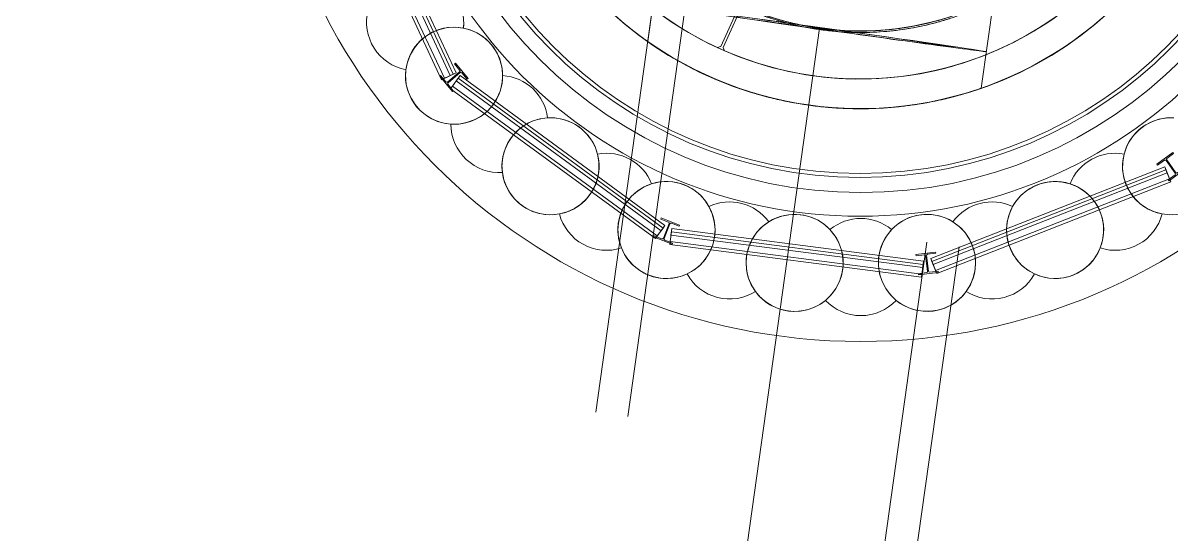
# Model space of a CAD drawing. Header units: metres. Extents: x 1753726 to 1755216, y 5920592 to 5921703.
# Drawn here: x 1754036.16 to 1754045.02, y 5920909.03 to 5920912.97 of the extents above; entities that cross this region are included whole.
import ezdxf

# ---------------------------------------------------------------- set-up
doc = ezdxf.new("R2010")
doc.units = ezdxf.units.M
doc.linetypes.add('CENTER', pattern=[50.8, 31.75, -6.35, 6.35, -6.35])
doc.linetypes.add('HIDDEN2', pattern=[4.7625, 3.175, -1.5875])
for name, color, linetype, lineweight in [('A-FLOR-____-OTLN', 9, 'Continuous', 9), ('A-WALL-____-OTLN', 2, 'Continuous', 9), ('P-PIPE-____-CNTR', 1, 'CENTER', 9), ('P-PIPE-____-OTLN', 6, 'HIDDEN2', 18), ('S-BEAM-____-OTLN', 7, 'Continuous', 9), ('S-FNDN-____-OTLN', 7, 'Continuous', 9)]:
    doc.layers.add(name, color=color, linetype=linetype, lineweight=lineweight)

# ---------------------------------------------------------------- blocks, each defined once
blk = doc.blocks.new('308492-ARUP-TUTB-MOD-0001_rvt-1-X-ARUP-GL-HERNE_BAY_ALIGNMENT')
at = {"layer": 'P-PIPE-____-CNTR'}
blk.add_line((1754036.3653, 5920870.5502), (1754042.3092, 5920912.9316), dxfattribs=at)
blk.add_line((1754036.3653, 5920870.5502), (1754042.3092, 5920912.9316), dxfattribs=at)
at = {"layer": 'P-PIPE-____-OTLN'}
for p, q in [((1754041.0218, 5920913.1121), (1754035.0779, 5920870.7307)), ((1754041.2694, 5920913.0774), (1754035.3255, 5920870.696)), ((1754037.4052, 5920870.4043), (1754043.3491, 5920912.7857)), ((1754037.6527, 5920870.3696), (1754043.5966, 5920912.751))]:
    blk.add_line(p, q, dxfattribs=at)
for major_axis, start_param, end_param in [((-1.2874, 0.1806), 0, 1.570796), ((-1.2874, 0.1806), 4.712389, 6.283185), ((-1.0398, 0.1458), 4.71309, 7.854683), ((-1.2874, 0.1806), 1.570796, 3.141593), ((-1.0398, 0.1458), 1.571498, 4.71309), ((-1.2874, 0.1806), 3.141593, 4.712389)]:
    blk.add_ellipse((1754042.3092, 5920912.9316), major_axis=major_axis, ratio=0.005, start_param=start_param, end_param=end_param, dxfattribs=at)
blk = doc.blocks.new('Arup_Beam_Steel I Section_UC_AU1 - 150UC30-4479564-X-ARUP-GL-HERNE_BAY_ALIGNMENT')
at = {"layer": 'S-BEAM-____-OTLN'}
for p, q in [((1754043.2043, 5920911.2032), (1754043.0526, 5920911.1836)), ((1754043.0526, 5920911.1836), (1754043.2043, 5920911.2032)), ((1754043.2055, 5920911.1939), (1754043.2043, 5920911.2032)), ((1754043.2043, 5920911.2032), (1754043.2055, 5920911.1939)), ((1754043.0526, 5920911.1836), (1754043.0538, 5920911.1743)), ((1754043.0538, 5920911.1743), (1754043.0526, 5920911.1836)), ((1754043.0538, 5920911.1743), (1754043.1176, 5920911.1825)), ((1754043.1176, 5920911.1825), (1754043.0538, 5920911.1743)), ((1754043.1275, 5920911.1748), (1754043.1431, 5920911.0544)), ((1754043.1431, 5920911.0544), (1754043.1275, 5920911.1748)), ((1754043.1496, 5920911.0553), (1754043.1341, 5920911.1757)), ((1754043.1341, 5920911.1757), (1754043.1496, 5920911.0553)), ((1754043.1418, 5920911.1857), (1754043.2055, 5920911.1939)), ((1754043.2055, 5920911.1939), (1754043.1418, 5920911.1857)), ((1754043.1354, 5920911.0445), (1754043.0716, 5920911.0362)), ((1754043.0716, 5920911.0362), (1754043.1354, 5920911.0445)), ((1754043.0716, 5920911.0362), (1754043.0729, 5920911.0269)), ((1754043.0729, 5920911.0269), (1754043.0716, 5920911.0362)), ((1754043.0729, 5920911.0269), (1754043.2246, 5920911.0465)), ((1754043.2246, 5920911.0465), (1754043.0729, 5920911.0269)), ((1754043.2234, 5920911.0559), (1754043.1596, 5920911.0476)), ((1754043.1596, 5920911.0476), (1754043.2234, 5920911.0559)), ((1754043.2246, 5920911.0465), (1754043.2234, 5920911.0559)), ((1754043.2234, 5920911.0559), (1754043.2246, 5920911.0465))]:
    blk.add_line(p, q, dxfattribs=at)
blk.add_arc((1754043.1187, 5920911.1737), 0.0089, 7.37188, 97.37188, dxfattribs=at)
blk.add_arc((1754043.1187, 5920911.1737), 0.0089, 7.37188, 97.37188, dxfattribs=at)
for centre, major_axis, start_param, end_param in [((1754043.1429, 5920911.1768), (0.00888, 0.00057), 1.635128, 3.205924), ((1754043.1429, 5920911.1768), (0.00888, 0.00057), 1.635128, 3.205924), ((1754043.1343, 5920911.0533), (0.00588, 0.00668), 3.991323, 5.562119), ((1754043.1343, 5920911.0533), (0.00588, 0.00668), 3.991323, 5.562119), ((1754043.1585, 5920911.0564), (-0.00057, 0.00888), 1.635128, 3.205924), ((1754043.1585, 5920911.0564), (-0.00057, 0.00888), 1.635128, 3.205924)]:
    blk.add_ellipse(centre, major_axis=major_axis, ratio=1, start_param=start_param, end_param=end_param, dxfattribs=at)
blk = doc.blocks.new('Arup_Beam_Steel I Section_UC_AU1 - 150UC30-4479569-X-ARUP-GL-HERNE_BAY_ALIGNMENT')
at = {"layer": 'S-BEAM-____-OTLN'}
for p, q in [((1754045.0367, 5920911.9723), (1754044.9131, 5920911.8821)), ((1754044.9131, 5920911.8821), (1754045.0367, 5920911.9723)), ((1754044.9187, 5920911.8745), (1754044.9706, 5920911.9124)), ((1754044.9706, 5920911.9124), (1754044.9187, 5920911.8745)), ((1754044.9831, 5920911.9105), (1754045.0547, 5920911.8124)), ((1754045.0547, 5920911.8124), (1754044.9831, 5920911.9105)), ((1754045.06, 5920911.8163), (1754044.9884, 5920911.9144)), ((1754044.9884, 5920911.9144), (1754045.06, 5920911.8163)), ((1754044.9903, 5920911.9268), (1754045.0422, 5920911.9647)), ((1754045.0422, 5920911.9647), (1754044.9903, 5920911.9268)), ((1754045.0422, 5920911.9647), (1754045.0367, 5920911.9723)), ((1754045.0367, 5920911.9723), (1754045.0422, 5920911.9647)), ((1754044.9131, 5920911.8821), (1754044.9187, 5920911.8745)), ((1754044.9187, 5920911.8745), (1754044.9131, 5920911.8821)), ((1754045.0063, 5920911.7545), (1754045.1299, 5920911.8447)), ((1754045.1299, 5920911.8447), (1754045.0063, 5920911.7545)), ((1754045.1243, 5920911.8523), (1754045.0724, 5920911.8144)), ((1754045.0724, 5920911.8144), (1754045.1243, 5920911.8523)), ((1754045.1299, 5920911.8447), (1754045.1243, 5920911.8523)), ((1754045.1243, 5920911.8523), (1754045.1299, 5920911.8447)), ((1754045.0527, 5920911.8), (1754045.0008, 5920911.7621)), ((1754045.0008, 5920911.7621), (1754045.0527, 5920911.8)), ((1754045.0008, 5920911.7621), (1754045.0063, 5920911.7545)), ((1754045.0063, 5920911.7545), (1754045.0008, 5920911.7621))]:
    blk.add_line(p, q, dxfattribs=at)
blk.add_arc((1754045.0672, 5920911.8216), 0.0089, 216.14323, 306.14323, dxfattribs=at)
blk.add_arc((1754045.0672, 5920911.8216), 0.0089, 216.14323, 306.14323, dxfattribs=at)
for centre, major_axis, start_param, end_param in [((1754044.9759, 5920911.9052), (0.00403, 0.00794), 5.813196, 7.383993), ((1754044.9759, 5920911.9052), (0.00403, 0.00794), 5.813196, 7.383993), ((1754044.9956, 5920911.9196), (-0.00794, 0.00403), 5.813196, 7.383993), ((1754044.9956, 5920911.9196), (-0.00794, 0.00403), 5.813196, 7.383993), ((1754045.0475, 5920911.8072), (0.00806, 0.00377), 4.905309, 6.476105), ((1754045.0475, 5920911.8072), (0.00806, 0.00377), 4.905309, 6.476105)]:
    blk.add_ellipse(centre, major_axis=major_axis, ratio=1, start_param=start_param, end_param=end_param, dxfattribs=at)
blk = doc.blocks.new('Arup_Beam_Steel I Section_UC_AU1 - 150UC30-4479570-X-ARUP-GL-HERNE_BAY_ALIGNMENT')
at = {"layer": 'S-BEAM-____-OTLN'}
for p, q in [((1754041.0855, 5920911.4669), (1754041.0821, 5920911.4581)), ((1754041.0821, 5920911.4581), (1754041.0855, 5920911.4669)), ((1754041.228, 5920911.411), (1754041.0855, 5920911.4669)), ((1754041.0855, 5920911.4669), (1754041.228, 5920911.411)), ((1754041.0821, 5920911.4581), (1754041.1419, 5920911.4346)), ((1754041.1419, 5920911.4346), (1754041.0821, 5920911.4581)), ((1754041.147, 5920911.4231), (1754041.1027, 5920911.3101)), ((1754041.1027, 5920911.3101), (1754041.147, 5920911.4231)), ((1754041.1088, 5920911.3077), (1754041.1531, 5920911.4207)), ((1754041.1531, 5920911.4207), (1754041.1088, 5920911.3077)), ((1754041.1647, 5920911.4257), (1754041.2245, 5920911.4023)), ((1754041.2245, 5920911.4023), (1754041.1647, 5920911.4257)), ((1754041.2245, 5920911.4023), (1754041.228, 5920911.411)), ((1754041.228, 5920911.411), (1754041.2245, 5920911.4023)), ((1754041.0313, 5920911.3285), (1754041.0279, 5920911.3198)), ((1754041.0279, 5920911.3198), (1754041.0313, 5920911.3285)), ((1754041.0279, 5920911.3198), (1754041.1703, 5920911.2639)), ((1754041.1703, 5920911.2639), (1754041.0279, 5920911.3198)), ((1754041.0912, 5920911.305), (1754041.0313, 5920911.3285)), ((1754041.0313, 5920911.3285), (1754041.0912, 5920911.305)), ((1754041.1737, 5920911.2727), (1754041.1139, 5920911.2961)), ((1754041.1139, 5920911.2961), (1754041.1737, 5920911.2727)), ((1754041.1703, 5920911.2639), (1754041.1737, 5920911.2727)), ((1754041.1737, 5920911.2727), (1754041.1703, 5920911.2639))]:
    blk.add_line(p, q, dxfattribs=at)
for centre, major_axis, start_param, end_param in [((1754041.1387, 5920911.4264), (0.00645, 0.00613), 5.150166, 6.720963), ((1754041.1387, 5920911.4264), (0.00645, 0.00613), 5.150166, 6.720963), ((1754041.1614, 5920911.4175), (-0.0004, 0.00889), 5.864616, 7.435412), ((1754041.1614, 5920911.4175), (-0.0004, 0.00889), 5.864616, 7.435412), ((1754041.0944, 5920911.3133), (-0.0004, 0.00889), 2.723023, 4.29382), ((1754041.0944, 5920911.3133), (-0.0004, 0.00889), 2.723023, 4.29382), ((1754041.1171, 5920911.3044), (0.00645, 0.00613), 2.008574, 3.57937), ((1754041.1171, 5920911.3044), (0.00645, 0.00613), 2.008574, 3.57937)]:
    blk.add_ellipse(centre, major_axis=major_axis, ratio=1, start_param=start_param, end_param=end_param, dxfattribs=at)
blk = doc.blocks.new('Arup_Beam_Steel I Section_UC_AU1 - 150UC30-4479571-X-ARUP-GL-HERNE_BAY_ALIGNMENT')
at = {"layer": 'S-BEAM-____-OTLN'}
for p, q in [((1754039.4976, 5920912.6619), (1754039.4904, 5920912.6559)), ((1754039.4904, 5920912.6559), (1754039.4976, 5920912.6619)), ((1754039.4904, 5920912.6559), (1754039.5316, 5920912.6065)), ((1754039.5316, 5920912.6065), (1754039.4904, 5920912.6559)), ((1754039.5956, 5920912.5444), (1754039.4976, 5920912.6619)), ((1754039.4976, 5920912.6619), (1754039.5956, 5920912.5444)), ((1754039.3835, 5920912.5668), (1754039.3763, 5920912.5607)), ((1754039.3763, 5920912.5607), (1754039.3835, 5920912.5668)), ((1754039.3763, 5920912.5607), (1754039.4743, 5920912.4432)), ((1754039.4743, 5920912.4432), (1754039.3763, 5920912.5607)), ((1754039.4247, 5920912.5174), (1754039.3835, 5920912.5668)), ((1754039.3835, 5920912.5668), (1754039.4247, 5920912.5174)), ((1754039.5304, 5920912.594), (1754039.4372, 5920912.5162)), ((1754039.4372, 5920912.5162), (1754039.5304, 5920912.594)), ((1754039.4414, 5920912.5112), (1754039.5347, 5920912.5889)), ((1754039.5347, 5920912.5889), (1754039.4414, 5920912.5112)), ((1754039.5472, 5920912.5878), (1754039.5884, 5920912.5384)), ((1754039.5884, 5920912.5384), (1754039.5472, 5920912.5878)), ((1754039.5884, 5920912.5384), (1754039.5956, 5920912.5444)), ((1754039.5956, 5920912.5444), (1754039.5884, 5920912.5384)), ((1754039.4815, 5920912.4493), (1754039.4403, 5920912.4986)), ((1754039.4403, 5920912.4986), (1754039.4815, 5920912.4493)), ((1754039.4743, 5920912.4432), (1754039.4815, 5920912.4493)), ((1754039.4815, 5920912.4493), (1754039.4743, 5920912.4432))]:
    blk.add_line(p, q, dxfattribs=at)
for centre, major_axis, start_param, end_param in [((1754039.5247, 5920912.6008), (-0.00881, 0.00128), 2.409768, 3.980565), ((1754039.5247, 5920912.6008), (-0.00881, 0.00128), 2.409768, 3.980565), ((1754039.5404, 5920912.5821), (-0.00889, 0.0004), 3.881867, 5.452663), ((1754039.5404, 5920912.5821), (-0.00889, 0.0004), 3.881867, 5.452663), ((1754039.4315, 5920912.5231), (-0.00881, 0.00128), 0.838972, 2.409768), ((1754039.4315, 5920912.5231), (-0.00881, 0.00128), 0.838972, 2.409768), ((1754039.4471, 5920912.5043), (0.00657, 0.006), 1.525672, 3.096469), ((1754039.4471, 5920912.5043), (0.00657, 0.006), 1.525672, 3.096469)]:
    blk.add_ellipse(centre, major_axis=major_axis, ratio=1, start_param=start_param, end_param=end_param, dxfattribs=at)
blk = doc.blocks.new('308492-ARUP-STTW-MOD-0300_rvt-1-X-ARUP-GL-HERNE_BAY_ALIGNMENT')
at = {"layer": 'A-WALL-____-OTLN'}
for p, q in [((1754038.5617, 5920914.3107), (1754039.3904, 5920912.5345)), ((1754039.3904, 5920912.5345), (1754038.5617, 5920914.3107)), ((1754038.5844, 5920914.3213), (1754039.413, 5920912.5451)), ((1754039.4583, 5920912.5662), (1754038.6297, 5920914.3425)), ((1754038.6297, 5920914.3425), (1754039.4583, 5920912.5662)), ((1754039.481, 5920912.5768), (1754038.6523, 5920914.353)), ((1754039.5037, 5920912.5874), (1754038.675, 5920914.3636)), ((1754038.675, 5920914.3636), (1754039.5037, 5920912.5874)), ((1754039.5037, 5920912.5874), (1754038.675, 5920914.3636)), ((1754038.675, 5920914.3636), (1754039.5037, 5920912.5874)), ((1754039.5037, 5920912.5874), (1754039.3904, 5920912.5345)), ((1754039.413, 5920912.5451), (1754039.3904, 5920912.5345)), ((1754039.413, 5920912.5451), (1754039.481, 5920912.5768)), ((1754039.5037, 5920912.5874), (1754039.4583, 5920912.5662)), ((1754039.4583, 5920912.5662), (1754039.5037, 5920912.5874)), ((1754039.4595, 5920912.4648), (1754039.5333, 5920912.5657)), ((1754039.4742, 5920912.485), (1754039.5185, 5920912.5455)), ((1754039.5037, 5920912.5874), (1754039.481, 5920912.5768)), ((1754039.5037, 5920912.5254), (1754039.5333, 5920912.5657)), ((1754039.5037, 5920912.5254), (1754039.5333, 5920912.5657)), ((1754039.5185, 5920912.5455), (1754039.5333, 5920912.5657)), ((1754041.1004, 5920911.3882), (1754039.5185, 5920912.5455)), ((1754041.1151, 5920911.4084), (1754039.5333, 5920912.5657)), ((1754039.5333, 5920912.5657), (1754041.1151, 5920911.4084)), ((1754041.1151, 5920911.4084), (1754039.5333, 5920912.5657)), ((1754039.5333, 5920912.5657), (1754041.1151, 5920911.4084)), ((1754039.4595, 5920912.4648), (1754039.4742, 5920912.485)), ((1754039.4595, 5920912.4648), (1754041.0413, 5920911.3075)), ((1754041.0413, 5920911.3075), (1754039.4595, 5920912.4648)), ((1754039.4742, 5920912.485), (1754041.0561, 5920911.3277)), ((1754041.0856, 5920911.3681), (1754039.5037, 5920912.5254)), ((1754039.5037, 5920912.5254), (1754041.0856, 5920911.3681)), ((1754044.9736, 5920911.8625), (1754043.1675, 5920911.1543)), ((1754043.1675, 5920911.1543), (1754044.9736, 5920911.8625)), ((1754044.9736, 5920911.8625), (1754043.1675, 5920911.1543)), ((1754043.1675, 5920911.1543), (1754044.9736, 5920911.8625)), ((1754044.9827, 5920911.8393), (1754043.1766, 5920911.1311)), ((1754044.9736, 5920911.8625), (1754045.0192, 5920911.7462)), ((1754044.9736, 5920911.8625), (1754044.9827, 5920911.8393)), ((1754044.9736, 5920911.8625), (1754044.9918, 5920911.816)), ((1754044.9918, 5920911.816), (1754044.9736, 5920911.8625)), ((1754045.0101, 5920911.7694), (1754044.9827, 5920911.8393)), ((1754044.9918, 5920911.816), (1754043.1857, 5920911.1078)), ((1754043.1857, 5920911.1078), (1754044.9918, 5920911.816)), ((1754043.204, 5920911.0612), (1754045.0101, 5920911.7694)), ((1754043.2131, 5920911.038), (1754045.0192, 5920911.7462)), ((1754045.0192, 5920911.7462), (1754043.2131, 5920911.038)), ((1754045.0101, 5920911.7694), (1754045.0192, 5920911.7462)), ((1754041.1151, 5920911.4084), (1754041.0413, 5920911.3075)), ((1754041.0561, 5920911.3277), (1754041.1004, 5920911.3882)), ((1754041.1151, 5920911.4084), (1754041.0856, 5920911.3681)), ((1754041.0856, 5920911.3681), (1754041.1151, 5920911.4084)), ((1754041.1151, 5920911.4084), (1754041.1004, 5920911.3882)), ((1754041.1518, 5920911.2606), (1754041.1679, 5920911.3845)), ((1754041.1614, 5920911.3349), (1754041.1679, 5920911.3845)), ((1754041.1614, 5920911.3349), (1754041.1679, 5920911.3845)), ((1754041.1647, 5920911.3597), (1754041.1679, 5920911.3845)), ((1754043.1116, 5920911.1324), (1754041.1679, 5920911.3845)), ((1754041.1679, 5920911.3845), (1754043.1116, 5920911.1324)), ((1754043.1116, 5920911.1324), (1754041.1679, 5920911.3845)), ((1754041.1679, 5920911.3845), (1754043.1116, 5920911.1324)), ((1754041.0561, 5920911.3277), (1754041.0413, 5920911.3075)), ((1754041.1518, 5920911.2606), (1754041.155, 5920911.2854)), ((1754041.155, 5920911.2854), (1754041.1647, 5920911.3597)), ((1754041.155, 5920911.2854), (1754043.0987, 5920911.0333)), ((1754043.1052, 5920911.0829), (1754041.1614, 5920911.3349)), ((1754041.1614, 5920911.3349), (1754043.1052, 5920911.0829)), ((1754043.1084, 5920911.1077), (1754041.1647, 5920911.3597)), ((1754041.1518, 5920911.2606), (1754043.0955, 5920911.0085)), ((1754043.0955, 5920911.0085), (1754041.1518, 5920911.2606)), ((1754043.1116, 5920911.1324), (1754043.0955, 5920911.0085)), ((1754043.0987, 5920911.0333), (1754043.1084, 5920911.1077)), ((1754043.1116, 5920911.1324), (1754043.1052, 5920911.0829)), ((1754043.1052, 5920911.0829), (1754043.1116, 5920911.1324)), ((1754043.1116, 5920911.1324), (1754043.1084, 5920911.1077)), ((1754043.2131, 5920911.038), (1754043.1675, 5920911.1543)), ((1754043.1766, 5920911.1311), (1754043.1675, 5920911.1543)), ((1754043.1857, 5920911.1078), (1754043.1675, 5920911.1543)), ((1754043.1857, 5920911.1078), (1754043.1675, 5920911.1543)), ((1754043.204, 5920911.0612), (1754043.1766, 5920911.1311)), ((1754043.0987, 5920911.0333), (1754043.0955, 5920911.0085)), ((1754043.2131, 5920911.038), (1754043.204, 5920911.0612))]:
    blk.add_line(p, q, dxfattribs=at)
at = {"layer": 'S-BEAM-____-OTLN'}
for radius in [3.68, 3.68, 3.68, 3.68, 3.38, 3.38, 3.38, 3.38]:
    blk.add_arc((1754042.6212, 5920915.1598), radius, 180, 0, dxfattribs=at)
at = {"layer": 'S-FNDN-____-OTLN', "flags": 128}
for points in [[(1754039.1151, 5920912.6109), (1754039.1276, 5920912.671), (1754039.1497, 5920912.7283), (1754039.1809, 5920912.7813), (1754039.2203, 5920912.8284), (1754039.2669, 5920912.8684), (1754039.3194, 5920912.9003), (1754039.3764, 5920912.9232), (1754039.4363, 5920912.9365), (1754039.4976, 5920912.9399), (1754039.5587, 5920912.9332)], [(1754039.5587, 5920912.9332), (1754039.4976, 5920912.9399), (1754039.4363, 5920912.9365), (1754039.3764, 5920912.9232), (1754039.3194, 5920912.9003), (1754039.2669, 5920912.8684), (1754039.2203, 5920912.8284), (1754039.1809, 5920912.7813), (1754039.1497, 5920912.7283), (1754039.1276, 5920912.671), (1754039.1151, 5920912.6109)], [(1754039.5587, 5920912.9332), (1754039.6117, 5920912.9188), (1754039.6621, 5920912.8968), (1754039.7087, 5920912.8677)], [(1754039.7087, 5920912.8677), (1754039.6621, 5920912.8968), (1754039.6117, 5920912.9188), (1754039.5587, 5920912.9332)], [(1754039.7087, 5920912.8677), (1754039.7531, 5920912.8296), (1754039.791, 5920912.7851), (1754039.8215, 5920912.7352), (1754039.8438, 5920912.6812), (1754039.8576, 5920912.6244), (1754039.8623, 5920912.5662)], [(1754039.8623, 5920912.5662), (1754039.8576, 5920912.6244), (1754039.8438, 5920912.6812), (1754039.8215, 5920912.7352), (1754039.791, 5920912.7851), (1754039.7531, 5920912.8296), (1754039.7087, 5920912.8677)], [(1754039.2659, 5920912.2624), (1754039.2227, 5920912.2993), (1754039.1856, 5920912.3424), (1754039.1554, 5920912.3905), (1754039.1328, 5920912.4427), (1754039.1184, 5920912.4976), (1754039.1125, 5920912.5541), (1754039.1151, 5920912.6109)], [(1754039.1151, 5920912.6109), (1754039.1125, 5920912.5541), (1754039.1184, 5920912.4976), (1754039.1328, 5920912.4427), (1754039.1554, 5920912.3905), (1754039.1856, 5920912.3424), (1754039.2227, 5920912.2993), (1754039.2659, 5920912.2624)], [(1754039.8623, 5920912.5662), (1754039.8575, 5920912.505), (1754039.8427, 5920912.4453), (1754039.8184, 5920912.3889), (1754039.7852, 5920912.3372), (1754039.744, 5920912.2917), (1754039.6959, 5920912.2534), (1754039.6423, 5920912.2235), (1754039.5844, 5920912.2028), (1754039.524, 5920912.1918), (1754039.4626, 5920912.1909)], [(1754039.4626, 5920912.1909), (1754039.524, 5920912.1918), (1754039.5844, 5920912.2028), (1754039.6423, 5920912.2235), (1754039.6959, 5920912.2534), (1754039.744, 5920912.2917), (1754039.7852, 5920912.3372), (1754039.8184, 5920912.3889), (1754039.8427, 5920912.4453), (1754039.8575, 5920912.505), (1754039.8623, 5920912.5662)], [(1754039.4626, 5920912.1909), (1754039.4101, 5920912.1981), (1754039.3592, 5920912.2126), (1754039.3108, 5920912.2342), (1754039.2659, 5920912.2624)], [(1754039.2659, 5920912.2624), (1754039.3108, 5920912.2342), (1754039.3592, 5920912.2126), (1754039.4101, 5920912.1981), (1754039.4626, 5920912.1909)], [(1754039.86, 5920911.8176), (1754039.8572, 5920911.879), (1754039.8643, 5920911.94), (1754039.8814, 5920911.999), (1754039.9078, 5920912.0545), (1754039.943, 5920912.1048), (1754039.9859, 5920912.1488), (1754040.0354, 5920912.1852), (1754040.0901, 5920912.213), (1754040.1487, 5920912.2314), (1754040.2095, 5920912.2401)], [(1754040.2095, 5920912.2401), (1754040.1487, 5920912.2314), (1754040.0901, 5920912.213), (1754040.0354, 5920912.1852), (1754039.9859, 5920912.1488), (1754039.943, 5920912.1048), (1754039.9078, 5920912.0545), (1754039.8814, 5920911.999), (1754039.8643, 5920911.94), (1754039.8572, 5920911.879), (1754039.86, 5920911.8176)], [(1754040.2095, 5920912.2401), (1754040.2645, 5920912.2394), (1754040.3187, 5920912.2306), (1754040.3711, 5920912.214)], [(1754040.3711, 5920912.214), (1754040.3187, 5920912.2306), (1754040.2645, 5920912.2394), (1754040.2095, 5920912.2401)], [(1754040.3711, 5920912.214), (1754040.4236, 5920912.1881), (1754040.4713, 5920912.1544), (1754040.5133, 5920912.1137), (1754040.5484, 5920912.067), (1754040.5758, 5920912.0154), (1754040.5948, 5920911.9602)], [(1754040.5948, 5920911.9602), (1754040.5758, 5920912.0154), (1754040.5484, 5920912.067), (1754040.5133, 5920912.1137), (1754040.4713, 5920912.1544), (1754040.4236, 5920912.1881), (1754040.3711, 5920912.214)], [(1754044.7342, 5920912.1058), (1754044.775, 5920912.1477), (1754044.8218, 5920912.1827), (1754044.8735, 5920912.21), (1754044.9288, 5920912.2289), (1754044.9863, 5920912.2391), (1754045.0448, 5920912.2401)], [(1754045.0448, 5920912.2401), (1754044.9863, 5920912.2391), (1754044.9288, 5920912.2289), (1754044.8735, 5920912.21), (1754044.8218, 5920912.1827), (1754044.775, 5920912.1477), (1754044.7342, 5920912.1058)], [(1754044.6594, 5920911.9601), (1754044.6771, 5920912.0122), (1754044.7022, 5920912.0611), (1754044.7342, 5920912.1058)], [(1754044.7342, 5920912.1058), (1754044.7022, 5920912.0611), (1754044.6771, 5920912.0122), (1754044.6594, 5920911.9601)], [(1754040.5948, 5920911.9602), (1754040.6054, 5920911.8997), (1754040.6059, 5920911.8382), (1754040.5964, 5920911.7776), (1754040.5771, 5920911.7192), (1754040.5485, 5920911.6649), (1754040.5115, 5920911.6159), (1754040.4669, 5920911.5736), (1754040.4161, 5920911.5391), (1754040.3603, 5920911.5134), (1754040.301, 5920911.4972)], [(1754040.301, 5920911.4972), (1754040.3603, 5920911.5134), (1754040.4161, 5920911.5391), (1754040.4669, 5920911.5736), (1754040.5115, 5920911.6159), (1754040.5485, 5920911.6649), (1754040.5771, 5920911.7192), (1754040.5964, 5920911.7776), (1754040.6059, 5920911.8382), (1754040.6054, 5920911.8997), (1754040.5948, 5920911.9602)], [(1754044.9532, 5920911.4972), (1754044.894, 5920911.5134), (1754044.8382, 5920911.5391), (1754044.7873, 5920911.5736), (1754044.7428, 5920911.6159), (1754044.7057, 5920911.6649), (1754044.6772, 5920911.7192), (1754044.6579, 5920911.7776), (1754044.6484, 5920911.8382), (1754044.6489, 5920911.8996), (1754044.6594, 5920911.9601)], [(1754044.6594, 5920911.9601), (1754044.6489, 5920911.8996), (1754044.6484, 5920911.8382), (1754044.6579, 5920911.7776), (1754044.6772, 5920911.7192), (1754044.7057, 5920911.6649), (1754044.7428, 5920911.6159), (1754044.7873, 5920911.5736), (1754044.8382, 5920911.5391), (1754044.894, 5920911.5134), (1754044.9532, 5920911.4972)], [(1754040.0927, 5920911.5176), (1754040.0417, 5920911.5426), (1754039.995, 5920911.5751), (1754039.9538, 5920911.6142), (1754039.919, 5920911.6591), (1754039.8914, 5920911.7087), (1754039.8716, 5920911.762), (1754039.86, 5920911.8176)], [(1754039.86, 5920911.8176), (1754039.8716, 5920911.762), (1754039.8914, 5920911.7087), (1754039.919, 5920911.6591), (1754039.9538, 5920911.6142), (1754039.995, 5920911.5751), (1754040.0417, 5920911.5426), (1754040.0927, 5920911.5176)], [(1754040.7788, 5920911.2346), (1754040.7608, 5920911.2933), (1754040.7525, 5920911.3542), (1754040.7544, 5920911.4156), (1754040.7662, 5920911.4758), (1754040.7877, 5920911.5334), (1754040.8184, 5920911.5866), (1754040.8572, 5920911.6342), (1754040.9034, 5920911.6747), (1754040.9555, 5920911.7072), (1754041.0122, 5920911.7307)], [(1754041.0122, 5920911.7307), (1754040.9555, 5920911.7072), (1754040.9034, 5920911.6747), (1754040.8572, 5920911.6342), (1754040.8184, 5920911.5866), (1754040.7877, 5920911.5334), (1754040.7662, 5920911.4758), (1754040.7544, 5920911.4156), (1754040.7525, 5920911.3542), (1754040.7608, 5920911.2933), (1754040.7788, 5920911.2346)], [(1754041.0122, 5920911.7307), (1754041.0656, 5920911.7436), (1754041.1204, 5920911.7486), (1754041.1753, 5920911.7456)], [(1754041.1753, 5920911.7456), (1754041.1204, 5920911.7486), (1754041.0656, 5920911.7436), (1754041.0122, 5920911.7307)], [(1754041.1753, 5920911.7456), (1754041.2325, 5920911.7336), (1754041.2871, 5920911.7128), (1754041.3379, 5920911.6838), (1754041.3835, 5920911.6473), (1754041.4229, 5920911.6041), (1754041.4551, 5920911.5554)], [(1754041.4551, 5920911.5554), (1754041.4229, 5920911.6041), (1754041.3835, 5920911.6473), (1754041.3379, 5920911.6838), (1754041.2871, 5920911.7128), (1754041.2325, 5920911.7336), (1754041.1753, 5920911.7456)], [(1754043.9078, 5920911.6778), (1754043.9578, 5920911.7082), (1754044.0118, 5920911.7305), (1754044.0687, 5920911.7441), (1754044.1269, 5920911.7487), (1754044.1852, 5920911.7442), (1754044.242, 5920911.7307)], [(1754044.242, 5920911.7307), (1754044.1852, 5920911.7442), (1754044.1269, 5920911.7487), (1754044.0687, 5920911.7441), (1754044.0118, 5920911.7305), (1754043.9578, 5920911.7082), (1754043.9078, 5920911.6778)], [(1754044.242, 5920911.7307), (1754044.2988, 5920911.7072), (1754044.3509, 5920911.6747), (1754044.397, 5920911.6342), (1754044.4359, 5920911.5866), (1754044.4666, 5920911.5334), (1754044.4881, 5920911.4758), (1754044.4999, 5920911.4156), (1754044.5017, 5920911.3542), (1754044.4935, 5920911.2933), (1754044.4755, 5920911.2346)], [(1754044.4755, 5920911.2346), (1754044.4935, 5920911.2933), (1754044.5017, 5920911.3542), (1754044.4999, 5920911.4156), (1754044.4881, 5920911.4758), (1754044.4666, 5920911.5334), (1754044.4359, 5920911.5866), (1754044.397, 5920911.6342), (1754044.3509, 5920911.6747), (1754044.2988, 5920911.7072), (1754044.242, 5920911.7307)], [(1754043.7992, 5920911.5553), (1754043.8293, 5920911.6013), (1754043.8657, 5920911.6424), (1754043.9078, 5920911.6778)], [(1754043.9078, 5920911.6778), (1754043.8657, 5920911.6424), (1754043.8293, 5920911.6013), (1754043.7992, 5920911.5553)], [(1754041.4551, 5920911.5554), (1754041.4803, 5920911.4994), (1754041.4961, 5920911.44), (1754041.502, 5920911.3789), (1754041.4978, 5920911.3176), (1754041.4837, 5920911.2578), (1754041.46, 5920911.2012), (1754041.4273, 5920911.1491), (1754041.3867, 5920911.1031), (1754041.339, 5920911.0643), (1754041.2856, 5920911.0339)], [(1754041.2856, 5920911.0339), (1754041.339, 5920911.0643), (1754041.3867, 5920911.1031), (1754041.4273, 5920911.1491), (1754041.46, 5920911.2012), (1754041.4837, 5920911.2578), (1754041.4978, 5920911.3176), (1754041.502, 5920911.3789), (1754041.4961, 5920911.44), (1754041.4803, 5920911.4994), (1754041.4551, 5920911.5554)], [(1754043.9686, 5920911.0339), (1754043.9153, 5920911.0644), (1754043.8676, 5920911.1031), (1754043.8269, 5920911.1491), (1754043.7943, 5920911.2012), (1754043.7706, 5920911.2578), (1754043.7565, 5920911.3176), (1754043.7523, 5920911.3789), (1754043.7582, 5920911.44), (1754043.7739, 5920911.4994), (1754043.7992, 5920911.5553)], [(1754043.7992, 5920911.5553), (1754043.7739, 5920911.4994), (1754043.7582, 5920911.44), (1754043.7523, 5920911.3789), (1754043.7565, 5920911.3176), (1754043.7706, 5920911.2578), (1754043.7943, 5920911.2012), (1754043.8269, 5920911.1491), (1754043.8676, 5920911.1031), (1754043.9153, 5920911.0644), (1754043.9686, 5920911.0339)], [(1754045.3105, 5920911.6258), (1754045.2709, 5920911.585), (1754045.2257, 5920911.5507), (1754045.1757, 5920911.5236), (1754045.1223, 5920911.5043), (1754045.0665, 5920911.4934), (1754045.0097, 5920911.491), (1754044.9532, 5920911.4972)], [(1754044.9532, 5920911.4972), (1754045.0097, 5920911.491), (1754045.0665, 5920911.4934), (1754045.1223, 5920911.5043), (1754045.1757, 5920911.5236), (1754045.2257, 5920911.5507), (1754045.2709, 5920911.585), (1754045.3105, 5920911.6258)], [(1754040.301, 5920911.4972), (1754040.2484, 5920911.4912), (1754040.1955, 5920911.4926), (1754040.1432, 5920911.5014), (1754040.0927, 5920911.5176)], [(1754040.0927, 5920911.5176), (1754040.1432, 5920911.5014), (1754040.1955, 5920911.4926), (1754040.2484, 5920911.4912), (1754040.301, 5920911.4972)], [(1754041.9164, 5920911.4369), (1754041.9649, 5920911.4627), (1754042.0167, 5920911.4812), (1754042.0706, 5920911.4919)], [(1754042.0706, 5920911.4919), (1754042.0167, 5920911.4812), (1754041.9649, 5920911.4627), (1754041.9164, 5920911.4369)], [(1754042.0706, 5920911.4919), (1754042.1291, 5920911.4945), (1754042.1871, 5920911.4879), (1754042.2435, 5920911.4725), (1754042.2968, 5920911.4484), (1754042.3457, 5920911.4164), (1754042.389, 5920911.3772)], [(1754042.389, 5920911.3772), (1754042.3457, 5920911.4164), (1754042.2968, 5920911.4484), (1754042.2435, 5920911.4725), (1754042.1871, 5920911.4879), (1754042.1291, 5920911.4945), (1754042.0706, 5920911.4919)], [(1754042.8653, 5920911.3772), (1754042.9059, 5920911.4143), (1754042.9514, 5920911.445), (1754043.001, 5920911.4688)], [(1754043.001, 5920911.4688), (1754042.9514, 5920911.445), (1754042.9059, 5920911.4143), (1754042.8653, 5920911.3772)], [(1754043.001, 5920911.4688), (1754043.0569, 5920911.4858), (1754043.1148, 5920911.494), (1754043.1732, 5920911.493), (1754043.2308, 5920911.483), (1754043.2861, 5920911.4641), (1754043.3378, 5920911.4369)], [(1754043.3378, 5920911.4369), (1754043.2861, 5920911.4641), (1754043.2308, 5920911.483), (1754043.1732, 5920911.493), (1754043.1148, 5920911.494), (1754043.0569, 5920911.4858), (1754043.001, 5920911.4688)], [(1754041.8137, 5920910.8983), (1754041.7816, 5920910.9507), (1754041.7585, 5920911.0076), (1754041.7451, 5920911.0676), (1754041.7415, 5920911.1289), (1754041.7481, 5920911.19), (1754041.7645, 5920911.2491), (1754041.7903, 5920911.3048), (1754041.8249, 5920911.3556), (1754041.8673, 5920911.4), (1754041.9164, 5920911.4369)], [(1754041.9164, 5920911.4369), (1754041.8673, 5920911.4), (1754041.8249, 5920911.3556), (1754041.7903, 5920911.3048), (1754041.7645, 5920911.2491), (1754041.7481, 5920911.19), (1754041.7415, 5920911.1289), (1754041.7451, 5920911.0676), (1754041.7585, 5920911.0076), (1754041.7816, 5920910.9507), (1754041.8137, 5920910.8983)], [(1754042.389, 5920911.3772), (1754042.4274, 5920911.3293), (1754042.4574, 5920911.2757), (1754042.4783, 5920911.2179), (1754042.4895, 5920911.1575), (1754042.4907, 5920911.0961), (1754042.4818, 5920911.0353), (1754042.4631, 5920910.9768), (1754042.4352, 5920910.9221), (1754042.3986, 5920910.8727), (1754042.3545, 5920910.83)], [(1754042.3545, 5920910.83), (1754042.3986, 5920910.8727), (1754042.4352, 5920910.9221), (1754042.4631, 5920910.9768), (1754042.4818, 5920911.0353), (1754042.4907, 5920911.0961), (1754042.4895, 5920911.1575), (1754042.4783, 5920911.2179), (1754042.4574, 5920911.2757), (1754042.4274, 5920911.3293), (1754042.389, 5920911.3772)], [(1754042.8997, 5920910.83), (1754042.8556, 5920910.8728), (1754042.8191, 5920910.9221), (1754042.7911, 5920910.9768), (1754042.7725, 5920911.0354), (1754042.7636, 5920911.0961), (1754042.7648, 5920911.1575), (1754042.776, 5920911.2179), (1754042.7969, 5920911.2757), (1754042.8269, 5920911.3293), (1754042.8653, 5920911.3772)], [(1754042.8653, 5920911.3772), (1754042.8269, 5920911.3293), (1754042.7969, 5920911.2757), (1754042.776, 5920911.2179), (1754042.7648, 5920911.1575), (1754042.7636, 5920911.0961), (1754042.7725, 5920911.0354), (1754042.7911, 5920910.9768), (1754042.8191, 5920910.9221), (1754042.8556, 5920910.8728), (1754042.8997, 5920910.83)], [(1754043.3378, 5920911.4369), (1754043.3869, 5920911.4), (1754043.4294, 5920911.3556), (1754043.464, 5920911.3049), (1754043.4898, 5920911.2491), (1754043.5062, 5920911.1899), (1754043.5128, 5920911.1289), (1754043.5092, 5920911.0675), (1754043.4957, 5920911.0076), (1754043.4727, 5920910.9507), (1754043.4406, 5920910.8983)], [(1754043.4406, 5920910.8983), (1754043.4727, 5920910.9507), (1754043.4957, 5920911.0076), (1754043.5092, 5920911.0675), (1754043.5128, 5920911.1289), (1754043.5062, 5920911.1899), (1754043.4898, 5920911.2491), (1754043.464, 5920911.3049), (1754043.4294, 5920911.3556), (1754043.3869, 5920911.4), (1754043.3378, 5920911.4369)], [(1754041.0788, 5920911.0018), (1754041.0231, 5920911.0134), (1754040.9699, 5920911.0332), (1754040.9203, 5920911.0609), (1754040.8754, 5920911.0957), (1754040.8363, 5920911.1369), (1754040.8038, 5920911.1835), (1754040.7788, 5920911.2346)], [(1754040.7788, 5920911.2346), (1754040.8038, 5920911.1835), (1754040.8363, 5920911.1369), (1754040.8754, 5920911.0957), (1754040.9203, 5920911.0609), (1754040.9699, 5920911.0332), (1754041.0231, 5920911.0134), (1754041.0788, 5920911.0018)], [(1754044.4755, 5920911.2346), (1754044.4524, 5920911.1869), (1754044.4228, 5920911.1429), (1754044.3874, 5920911.1036), (1754044.3467, 5920911.0696)], [(1754044.3467, 5920911.0696), (1754044.3874, 5920911.1036), (1754044.4228, 5920911.1429), (1754044.4524, 5920911.1869), (1754044.4755, 5920911.2346)], [(1754041.2856, 5920911.0339), (1754041.2362, 5920911.0149), (1754041.1845, 5920911.0031), (1754041.1317, 5920910.9987), (1754041.0788, 5920911.0018)], [(1754041.0788, 5920911.0018), (1754041.1317, 5920910.9987), (1754041.1845, 5920911.0031), (1754041.2362, 5920911.0149), (1754041.2856, 5920911.0339)], [(1754044.3467, 5920911.0696), (1754044.2982, 5920911.0399), (1754044.2458, 5920911.0179), (1754044.1907, 5920911.0041), (1754044.1341, 5920910.9988), (1754044.0774, 5920911.002), (1754044.0218, 5920911.0138), (1754043.9686, 5920911.0339)], [(1754043.9686, 5920911.0339), (1754044.0218, 5920911.0138), (1754044.0774, 5920911.002), (1754044.1341, 5920910.9988), (1754044.1907, 5920911.0041), (1754044.2458, 5920911.0179), (1754044.2982, 5920911.0399), (1754044.3467, 5920911.0696)], [(1754042.1622, 5920910.7475), (1754042.1054, 5920910.7448), (1754042.0489, 5920910.7508), (1754041.9939, 5920910.7652), (1754041.9418, 5920910.7878), (1754041.8937, 5920910.818), (1754041.8506, 5920910.8551), (1754041.8137, 5920910.8983)], [(1754041.8137, 5920910.8983), (1754041.8506, 5920910.8551), (1754041.8937, 5920910.818), (1754041.9418, 5920910.7878), (1754041.9939, 5920910.7652), (1754042.0489, 5920910.7508), (1754042.1054, 5920910.7448), (1754042.1622, 5920910.7475)], [(1754043.4406, 5920910.8983), (1754043.4064, 5920910.8579), (1754043.3668, 5920910.8226), (1754043.3226, 5920910.7933), (1754043.2748, 5920910.7705)], [(1754043.2748, 5920910.7705), (1754043.3226, 5920910.7933), (1754043.3668, 5920910.8226), (1754043.4064, 5920910.8579), (1754043.4406, 5920910.8983)], [(1754042.3545, 5920910.83), (1754042.3113, 5920910.7993), (1754042.2643, 5920910.775), (1754042.2142, 5920910.7576), (1754042.1622, 5920910.7475)], [(1754042.1622, 5920910.7475), (1754042.2142, 5920910.7576), (1754042.2643, 5920910.775), (1754042.3113, 5920910.7993), (1754042.3545, 5920910.83)], [(1754043.2748, 5920910.7705), (1754043.2204, 5920910.7539), (1754043.1642, 5920910.7456), (1754043.1074, 5920910.7459), (1754043.0513, 5920910.7548), (1754042.9971, 5920910.7721), (1754042.9462, 5920910.7973), (1754042.8997, 5920910.83)], [(1754042.8997, 5920910.83), (1754042.9462, 5920910.7973), (1754042.9971, 5920910.7721), (1754043.0513, 5920910.7548), (1754043.1074, 5920910.7459), (1754043.1642, 5920910.7456), (1754043.2204, 5920910.7539), (1754043.2748, 5920910.7705)]]:
    blk.add_lwpolyline(points, dxfattribs=at)
at = {"layer": 'S-FNDN-____-OTLN'}
for centre, radius, start, end in [((1754042.6271, 5920915.1625), 4.65, 180, 0), ((1754042.6271, 5920915.1625), 4.65, 180, 0), ((1754042.6271, 5920915.1625), 3.5, 180, 0), ((1754042.6271, 5920915.1625), 3.5, 180, 0), ((1754039.1865, 5920912.979), 0.375, 352.97451, 71.82549), ((1754039.1865, 5920912.979), 0.375, 352.97451, 71.82549), ((1754039.1865, 5920912.979), 0.375, 165.77451, 259.02549), ((1754039.1865, 5920912.979), 0.375, 165.77451, 259.02549), ((1754039.4873, 5920912.565), 0.375, 79.02549, 172.97451), ((1754039.4873, 5920912.565), 0.375, 79.02549, 172.97451), ((1754039.4873, 5920912.565), 0.375, 0.17451, 79.02549), ((1754039.4873, 5920912.565), 0.375, 172.97451, 266.22549), ((1754039.4873, 5920912.565), 0.375, 266.22549, 0.17451), ((1754040.664, 5920911.5916), 0.375, 21.77451, 100.62549), ((1754040.664, 5920911.5916), 0.375, 21.77451, 100.62549), ((1754040.664, 5920911.5916), 0.375, 21.77451, 100.62549), ((1754040.664, 5920911.5916), 0.375, 21.77451, 100.62549), ((1754044.5903, 5920911.5916), 0.375, 79.37451, 158.22549), ((1754044.5903, 5920911.5916), 0.375, 79.37451, 158.22549), ((1754044.5903, 5920911.5916), 0.375, 79.37451, 158.22549), ((1754044.5903, 5920911.5916), 0.375, 79.37451, 158.22549), ((1754045.0224, 5920911.8658), 0.375, 259.37451, 352.62549), ((1754041.127, 5920911.3737), 0.375, 107.82549, 201.77451), ((1754041.127, 5920911.3737), 0.375, 28.97451, 107.82549), ((1754041.127, 5920911.3737), 0.375, 28.97451, 107.82549), ((1754044.1273, 5920911.3737), 0.375, 72.17451, 151.02549), ((1754044.1273, 5920911.3737), 0.375, 72.17451, 151.02549), ((1754044.1273, 5920911.3737), 0.375, 338.22549, 72.17451), ((1754041.127, 5920911.3737), 0.375, 295.02549, 28.97451), ((1754041.127, 5920911.3737), 0.375, 295.02549, 28.97451), ((1754041.6137, 5920911.2156), 0.375, 36.17451, 115.02549), ((1754041.6137, 5920911.2156), 0.375, 36.17451, 115.02549), ((1754043.6406, 5920911.2156), 0.375, 64.97451, 143.82549), ((1754043.6406, 5920911.2156), 0.375, 64.97451, 143.82549), ((1754043.6406, 5920911.2156), 0.375, 64.97451, 143.82549), ((1754043.6406, 5920911.2156), 0.375, 64.97451, 143.82549), ((1754044.1273, 5920911.3737), 0.375, 151.02549, 244.97451), ((1754044.1273, 5920911.3737), 0.375, 151.02549, 244.97451), ((1754040.664, 5920911.5916), 0.375, 194.57451, 287.82549), ((1754040.664, 5920911.5916), 0.375, 194.57451, 287.82549), ((1754040.664, 5920911.5916), 0.375, 194.57451, 287.82549), ((1754040.664, 5920911.5916), 0.375, 194.57451, 287.82549), ((1754042.1164, 5920911.1197), 0.375, 43.37451, 122.22549), ((1754042.1164, 5920911.1197), 0.375, 43.37451, 122.22549), ((1754042.6271, 5920911.0875), 0.375, 50.57451, 129.42549), ((1754042.6271, 5920911.0875), 0.375, 50.57451, 129.42549), ((1754042.6271, 5920911.0875), 0.375, 50.57451, 129.42549), ((1754042.6271, 5920911.0875), 0.375, 50.57451, 129.42549), ((1754043.1379, 5920911.1197), 0.375, 57.77451, 136.62549), ((1754043.1379, 5920911.1197), 0.375, 57.77451, 136.62549), ((1754044.5903, 5920911.5916), 0.375, 252.17451, 345.42549), ((1754044.5903, 5920911.5916), 0.375, 252.17451, 345.42549), ((1754044.5903, 5920911.5916), 0.375, 252.17451, 345.42549), ((1754044.5903, 5920911.5916), 0.375, 252.17451, 345.42549), ((1754042.1164, 5920911.1197), 0.375, 309.42549, 43.37451), ((1754043.1379, 5920911.1197), 0.375, 136.62549, 230.57451), ((1754043.1379, 5920911.1197), 0.375, 323.82549, 57.77451), ((1754041.127, 5920911.3737), 0.375, 201.77451, 295.02549), ((1754041.127, 5920911.3737), 0.375, 201.77451, 295.02549), ((1754044.1273, 5920911.3737), 0.375, 244.97451, 338.22549), ((1754044.1273, 5920911.3737), 0.375, 244.97451, 338.22549), ((1754041.6137, 5920911.2156), 0.375, 208.97451, 302.22549), ((1754041.6137, 5920911.2156), 0.375, 208.97451, 302.22549), ((1754041.6137, 5920911.2156), 0.375, 208.97451, 302.22549), ((1754041.6137, 5920911.2156), 0.375, 208.97451, 302.22549), ((1754043.6406, 5920911.2156), 0.375, 237.77451, 331.02549), ((1754043.6406, 5920911.2156), 0.375, 237.77451, 331.02549), ((1754043.6406, 5920911.2156), 0.375, 237.77451, 331.02549), ((1754043.6406, 5920911.2156), 0.375, 237.77451, 331.02549), ((1754042.1164, 5920911.1197), 0.375, 216.17451, 309.42549), ((1754043.1379, 5920911.1197), 0.375, 230.57451, 323.82549), ((1754042.6271, 5920911.0875), 0.375, 223.37451, 316.62549), ((1754042.6271, 5920911.0875), 0.375, 223.37451, 316.62549)]:
    blk.add_arc(centre, radius, start, end, dxfattribs=at)
for centre, major_axis, start_param, end_param in [((1754039.1865, 5920912.979), (0.2485, 0.2809), 5.313989, 6.690198), ((1754039.1865, 5920912.979), (0.2485, 0.2809), 5.313989, 6.690198), ((1754039.1865, 5920912.979), (-0.3358, 0.167), 0.21323, 1.840766), ((1754039.1865, 5920912.979), (-0.3358, 0.167), 0.21323, 1.840766), ((1754039.4873, 5920912.565), (0.3737, 0.0315), 6.202134, 7.578343), ((1754039.4873, 5920912.565), (0.0492, 0.3718), 1.579815, 3.207352), ((1754039.4873, 5920912.565), (-0.1068, 0.3595), 2.786903, 4.426623), ((1754039.8376, 5920912.192), (0.1548, 0.3415), 5.266736, 6.642946), ((1754039.8376, 5920912.192), (0.1209, 0.355), 5.169443, 6.545652), ((1754039.8376, 5920912.192), (0.1548, 0.3415), 5.266736, 6.642946), ((1754039.8376, 5920912.192), (0.1209, 0.355), 5.169443, 6.545652), ((1754039.8376, 5920912.192), (0.375, 0.0006), 3.143116, 4.770652), ((1754039.8376, 5920912.192), (-0.3442, 0.1488), 0.411182, 2.038718), ((1754039.8376, 5920912.192), (-0.3442, 0.1488), 0.411182, 2.038718), ((1754039.8376, 5920912.192), (0.375, 0.0006), 3.143116, 4.770652), ((1754040.2319, 5920911.8658), (-0.2157, 0.3068), 5.730126, 7.369846), ((1754040.2319, 5920911.8658), (-0.1889, 0.3239), 5.814969, 7.454689), ((1754040.2319, 5920911.8658), (0.0347, 0.3734), 5.059358, 6.435568), ((1754040.2319, 5920911.8658), (-0.0927, 0.3634), 4.717086, 6.093295), ((1754045.0224, 5920911.8658), (0.0476, 0.372), 0.067401, 1.44361), ((1754045.0224, 5920911.8658), (-0.0258, 0.3741), 6.154595, 7.530804), ((1754040.2319, 5920911.8658), (0.2625, 0.2678), 4.10229, 5.74201), ((1754040.2319, 5920911.8658), (0.3634, 0.0927), 4.648163, 6.287883), ((1754045.0224, 5920911.8658), (-0.3634, 0.0927), 6.278488, 7.918208), ((1754045.0224, 5920911.8658), (-0.2667, 0.2636), 0.525052, 2.164772), ((1754040.2319, 5920911.8658), (-0.3671, 0.0767), 0.334565, 1.962101), ((1754040.2319, 5920911.8658), (0.3473, 0.1414), 2.883576, 4.511113), ((1754045.0224, 5920911.8658), (0.3698, 0.0625), 4.35947, 5.987007), ((1754041.127, 5920911.3737), (-0.226, 0.2992), 5.947345, 7.587065), ((1754044.1273, 5920911.3737), (0.226, 0.2992), 4.979306, 6.619025), ((1754041.6137, 5920911.2156), (0.3074, 0.2147), 0.021681, 1.39789), ((1754041.6137, 5920911.2156), (0.3074, 0.2147), 0.021681, 1.39789), ((1754042.1164, 5920911.1197), (0.1812, 0.3283), 1.066619, 2.706338), ((1754042.1164, 5920911.1197), (0.3074, 0.2147), 1.523554, 3.163273), ((1754042.1164, 5920911.1197), (-0.2234, 0.3012), 3.191644, 4.831363), ((1754043.1379, 5920911.1197), (0.2234, 0.3012), 1.451822, 3.091542), ((1754043.1379, 5920911.1197), (-0.1812, 0.3283), 3.576847, 5.216567), ((1754042.1164, 5920911.1197), (-0.2234, 0.3012), 1.564107, 3.191644), ((1754043.1379, 5920911.1197), (0.2234, 0.3012), 3.091542, 4.719078), ((1754042.6271, 5920911.0875), (0.1484, 0.3444), 2.734709, 4.362245), ((1754042.6271, 5920911.0875), (0.1484, 0.3444), 2.734709, 4.362245)]:
    blk.add_ellipse(centre, major_axis=major_axis, ratio=1, start_param=start_param, end_param=end_param, dxfattribs=at)
at = {"layer": 'S-BEAM-____-OTLN'}
for name in ['Arup_Beam_Steel I Section_UC_AU1 - 150UC30-4479571-X-ARUP-GL-HERNE_BAY_ALIGNMENT', 'Arup_Beam_Steel I Section_UC_AU1 - 150UC30-4479569-X-ARUP-GL-HERNE_BAY_ALIGNMENT', 'Arup_Beam_Steel I Section_UC_AU1 - 150UC30-4479570-X-ARUP-GL-HERNE_BAY_ALIGNMENT', 'Arup_Beam_Steel I Section_UC_AU1 - 150UC30-4479564-X-ARUP-GL-HERNE_BAY_ALIGNMENT']:
    blk.add_blockref(name, (0, 0), dxfattribs=at)
blk = doc.blocks.new('Bell Out - Insitu4 - Bell Out - Insitu-4295416-X-ARUP-GL-HERNE_BAY_ALIGNMENT')
at = {"layer": 'A-WALL-____-OTLN'}
for p, q in [((-393.6055, -202.9893), (-393.7027, -203.6822)), ((-391.1278, -204.0427), (-391.0306, -203.3496))]:
    blk.add_line(p, q, dxfattribs=at)
for radius, start, end in [(2.8487, 220.8, 40.8), (2.62, 220.8, 40.8), (2.25, 220.8, 40.8), (2.25, 220.8, 40.8), (2.85, 180, 0), (2.85, 180, 0), (2.25, 180, 0), (2.25, 180, 0)]:
    blk.add_arc((-392.0635, -201.3507), radius, start, end, dxfattribs=at)
for points, knots in [([(-392.3753, -203.579), (-392.416, -203.5733), (-392.497, -203.5597), (-392.6162, -203.5329), (-392.7316, -203.5003), (-392.8792, -203.4502), (-393.0493, -203.377), (-393.1963, -203.2966), (-393.2988, -203.232), (-393.3909, -203.1689), (-393.4719, -203.1065), (-393.5364, -203.052), (-393.5759, -203.0168), (-393.596, -202.9982), (-393.6041, -202.9906), (-393.6055, -202.9893), (-393.6055, -202.9893)], [0, 0, 0, 0, 0.058824, 0.117647, 0.176471, 0.235294, 0.352941, 0.470588, 0.529412, 0.588235, 0.705882, 0.779412, 0.852941, 0.926471, 0.963235, 1, 1, 1, 1]), ([(-393.6055, -202.9893), (-393.6055, -202.9893), (-393.6046, -202.9901), (-393.5994, -202.995), (-393.5865, -203.007), (-393.561, -203.0302), (-393.5143, -203.0712), (-393.4331, -203.1378), (-393.3242, -203.216), (-393.2216, -203.2806), (-393.1089, -203.3451), (-392.9738, -203.4111), (-392.8152, -203.4731), (-392.6745, -203.5179), (-392.5517, -203.5482), (-392.4513, -203.5675), (-392.4007, -203.5755), (-392.3753, -203.579)], [0, 0, 0, 0, 0.029412, 0.058824, 0.117647, 0.176471, 0.235294, 0.352941, 0.470588, 0.529412, 0.588235, 0.705882, 0.779412, 0.852941, 0.926471, 0.963235, 1, 1, 1, 1]), ([(-391.0306, -203.3496), (-391.0306, -203.3496), (-391.0316, -203.3501), (-391.038, -203.3534), (-391.0537, -203.3615), (-391.0846, -203.3767), (-391.1408, -203.4033), (-391.2371, -203.4451), (-391.3631, -203.4903), (-391.4794, -203.5243), (-391.6053, -203.5553), (-391.7533, -203.5817), (-391.9228, -203.5979), (-392.0705, -203.6024), (-392.197, -203.5978), (-392.299, -203.5888), (-392.3499, -203.5826), (-392.3753, -203.579)], [0, 0, 0, 0, 0.029412, 0.058824, 0.117647, 0.176471, 0.235294, 0.352941, 0.470588, 0.529412, 0.588235, 0.705882, 0.779412, 0.852941, 0.926471, 0.963235, 1, 1, 1, 1]), ([(-392.3753, -203.579), (-392.3347, -203.5847), (-392.2532, -203.5938), (-392.1314, -203.6008), (-392.0115, -203.6012), (-391.856, -203.5935), (-391.6724, -203.5699), (-391.5089, -203.5328), (-391.3924, -203.4989), (-391.2864, -203.4635), (-391.1913, -203.4256), (-391.1142, -203.3909), (-391.0666, -203.3679), (-391.0421, -203.3555), (-391.0322, -203.3505), (-391.0306, -203.3496), (-391.0306, -203.3496)], [0, 0, 0, 0, 0.058824, 0.117647, 0.176471, 0.235294, 0.352941, 0.470588, 0.529412, 0.588235, 0.705882, 0.779412, 0.852941, 0.926471, 0.963235, 1, 1, 1, 1]), ([(-392.4586, -204.1732), (-392.5001, -204.1674), (-392.5826, -204.154), (-392.7044, -204.1287), (-392.8227, -204.0986), (-392.9745, -204.0532), (-393.1502, -203.9883), (-393.3369, -203.9029), (-393.4929, -203.8181), (-393.5919, -203.7568), (-393.6488, -203.7193), (-393.6797, -203.6983), (-393.6953, -203.6873), (-393.7016, -203.6829), (-393.7027, -203.6822), (-393.7027, -203.6822)], [0, 0, 0, 0, 0.060606, 0.121212, 0.181818, 0.242424, 0.363636, 0.484848, 0.613636, 0.742424, 0.806818, 0.871212, 0.935606, 0.967803, 1, 1, 1, 1]), ([(-393.7027, -203.6822), (-393.7027, -203.6822), (-393.7017, -203.6829), (-393.6962, -203.6868), (-393.6823, -203.6965), (-393.6548, -203.7152), (-393.6043, -203.7487), (-393.5162, -203.8042), (-393.3711, -203.8853), (-393.1878, -203.9728), (-393.0046, -204.0431), (-392.8449, -204.0925), (-392.7197, -204.1252), (-392.6121, -204.1481), (-392.5247, -204.1634), (-392.4807, -204.1701), (-392.4586, -204.1732)], [0, 0, 0, 0, 0.030303, 0.060606, 0.121212, 0.181818, 0.242424, 0.363636, 0.484848, 0.613636, 0.742424, 0.806818, 0.871212, 0.935606, 0.967803, 1, 1, 1, 1]), ([(-392.4586, -204.1732), (-392.4379, -204.1761), (-392.3964, -204.1815), (-392.3133, -204.1903), (-392.2099, -204.1979), (-392.0878, -204.2015), (-391.9294, -204.1995), (-391.7426, -204.1853), (-391.5398, -204.1544), (-391.3667, -204.1158), (-391.2548, -204.084), (-391.1899, -204.0636), (-391.1543, -204.0519), (-391.1363, -204.0457), (-391.129, -204.0431), (-391.1278, -204.0427), (-391.1278, -204.0427)], [0, 0, 0, 0, 0.030303, 0.060606, 0.121212, 0.181818, 0.242424, 0.363636, 0.484848, 0.613636, 0.742424, 0.806818, 0.871212, 0.935606, 0.967803, 1, 1, 1, 1]), ([(-391.1278, -204.0427), (-391.1278, -204.0427), (-391.1289, -204.0431), (-391.1353, -204.0453), (-391.1513, -204.0508), (-391.1828, -204.0613), (-391.2406, -204.0797), (-391.3407, -204.1088), (-391.5025, -204.147), (-391.703, -204.1807), (-391.8985, -204.198), (-392.0655, -204.2017), (-392.1947, -204.1987), (-392.3044, -204.1911), (-392.3926, -204.1819), (-392.4366, -204.1763), (-392.4586, -204.1732)], [0, 0, 0, 0, 0.030303, 0.060606, 0.121212, 0.181818, 0.242424, 0.363636, 0.484848, 0.613636, 0.742424, 0.806818, 0.871212, 0.935606, 0.967803, 1, 1, 1, 1])]:
    blk.add_open_spline(points, degree=3, knots=knots, dxfattribs=at)
blk = doc.blocks.new('308492-ARUP-STPW-MOD-1900_rvt-1-X-ARUP-GL-HERNE_BAY_ALIGNMENT')
at = {"layer": 'A-FLOR-____-OTLN'}
for p, q in [((1754043.6763, 5920917.5352), (1754041.5476, 5920912.7919)), ((1754041.5476, 5920912.7919), (1754043.6763, 5920917.5352)), ((1754041.5658, 5920912.7836), (1754043.6942, 5920917.5263)), ((1754043.6942, 5920917.5263), (1754041.5658, 5920912.7836)), ((1754041.5476, 5920912.7919), (1754041.5184, 5920912.7832)), ((1754041.5184, 5920912.7832), (1754041.5476, 5920912.7919)), ((1754041.5743, 5920912.7581), (1754041.5658, 5920912.7836)), ((1754041.5658, 5920912.7836), (1754041.5743, 5920912.7581))]:
    blk.add_line(p, q, dxfattribs=at)
for centre, radius, start, end in [((1754042.6212, 5920915.1598), 2.62, 66.46633, 245.10707), ((1754042.6212, 5920915.1598), 2.62, 66.46633, 245.10707), ((1754042.6212, 5920915.1598), 2.62, 246.44747, 65.17714), ((1754042.6212, 5920915.1598), 2.62, 246.44747, 65.17714), ((1754042.6267, 5920915.1487), 2.25, 205.92802, 25.92802), ((1754042.6212, 5920915.1598), 3.35, 180, 0), ((1754042.6212, 5920915.1598), 3.35, 180, 0)]:
    blk.add_arc(centre, radius, start, end, dxfattribs=at)
blk.add_open_spline([(1754043.3106, 5920913.0052), (1754043.3034, 5920913.0029), (1754043.2882, 5920912.9981), (1754043.2541, 5920912.9878), (1754043.1849, 5920912.9683), (1754043.0614, 5920912.939), (1754042.8804, 5920912.9102), (1754042.7081, 5920912.8981), (1754042.5619, 5920912.8987), (1754042.4495, 5920912.9047), (1754042.3359, 5920912.9166), (1754042.2227, 5920912.9343), (1754042.1115, 5920912.9575), (1754042.0039, 5920912.9857), (1754041.9011, 5920913.018), (1754041.784, 5920913.061), (1754041.6594, 5920913.1154), (1754041.5372, 5920913.1787), (1754041.4545, 5920913.2277), (1754041.4009, 5920913.2617), (1754041.3785, 5920913.2766), (1754041.3684, 5920913.2834)], degree=3, knots=[0, 0, 0, 0, 0.022222, 0.044444, 0.088889, 0.177778, 0.266667, 0.355556, 0.4, 0.444444, 0.488889, 0.533333, 0.577778, 0.622222, 0.666667, 0.711111, 0.783333, 0.855556, 0.927778, 0.963889, 1, 1, 1, 1], dxfattribs=at)
at = {"layer": 'A-WALL-____-OTLN', "flags": 128}
for points in [[(1754043.1896, 5920912.9828), (1754043.0283, 5920912.947), (1754042.8648, 5920912.923), (1754042.7, 5920912.9112), (1754042.5348, 5920912.9115), (1754042.37, 5920912.9239), (1754042.2066, 5920912.9484), (1754042.0454, 5920912.9848)], [(1754042.0454, 5920912.9848), (1754042.2066, 5920912.9484), (1754042.37, 5920912.9239), (1754042.5348, 5920912.9115), (1754042.7, 5920912.9112), (1754042.8648, 5920912.923), (1754043.0283, 5920912.947), (1754043.1896, 5920912.9828)]]:
    blk.add_lwpolyline(points, dxfattribs=at)
at = {"layer": 'A-WALL-____-OTLN'}
for radius, start, end in [(2.62, 220.8, 40.8), (2.62, 220.8, 40.8), (2.62, 220.8, 40.8), (2.62, 220.8, 40.8), (2.62, 220.8, 40.8), (2.62, 220.8, 40.8), (2.62, 220.8, 40.8), (2.62, 220.8, 40.8), (2.62, 220.8, 40.8), (2.62, 220.8, 40.8), (2.62, 220.8, 40.8), (2.62, 220.8, 40.8), (2.62, 220.8, 40.8), (2.62, 220.8, 40.8), (2.62, 220.8, 40.8), (2.62, 220.8, 40.8), (2.62, 220.8, 40.8), (2.62, 220.8, 40.8), (2.62, 220.8, 40.8), (2.62, 220.8, 40.8), (2.62, 220.8, 40.8), (2.62, 220.8, 40.8), (2.25, 220.8, 40.8), (2.25, 220.8, 40.8), (2.25, 220.8, 40.8), (2.25, 220.8, 40.8), (2.25, 220.8, 40.8), (2.25, 220.8, 40.8), (2.25, 220.8, 40.8), (2.25, 220.8, 40.8), (2.25, 220.8, 40.8), (2.25, 220.8, 40.8), (2.25, 220.8, 40.8), (2.25, 220.8, 40.8), (2.25, 220.8, 40.8), (2.25, 220.8, 40.8), (2.25, 220.8, 40.8), (2.25, 220.8, 40.8), (2.25, 220.8, 40.8), (2.25, 220.8, 40.8), (2.25, 220.8, 40.8), (2.25, 220.8, 40.8), (2.25, 220.8, 40.8), (2.25, 220.8, 40.8), (2.62, 184.59667, 4.59667), (2.62, 184.59667, 4.59667)]:
    blk.add_arc((1754042.6212, 5920915.1598), radius, start, end, dxfattribs=at)
blk.add_blockref('Bell Out - Insitu4 - Bell Out - Insitu-4295416-X-ARUP-GL-HERNE_BAY_ALIGNMENT', (1754434.6848, 5921116.5106), dxfattribs=at)

msp = doc.modelspace()

# ---------------------------------------------------------------- block references
for name in ['308492-ARUP-TUTB-MOD-0001_rvt-1-X-ARUP-GL-HERNE_BAY_ALIGNMENT', '308492-ARUP-STPW-MOD-1900_rvt-1-X-ARUP-GL-HERNE_BAY_ALIGNMENT', '308492-ARUP-STTW-MOD-0300_rvt-1-X-ARUP-GL-HERNE_BAY_ALIGNMENT']:
    msp.add_blockref(name, (0, 0))

doc.saveas('drawing.dxf')
